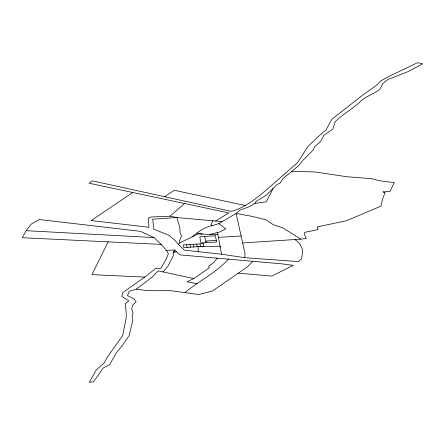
<?xml version="1.0" encoding="UTF-8"?>
<svg xmlns="http://www.w3.org/2000/svg" width="445" height="445" viewBox="0 0 445 445"><rect width="100%" height="100%" fill="white"/><g stroke="black" fill="none" stroke-linecap="round" stroke-linejoin="round"><path stroke-width="0.67" d="M294.957 239.538L299.663 243.487L302.683 249.906L301.71 258.701L298.678 261.604L244.845 257.705L244.972 253.316L236.095 213.489L239.989 210.079L248.51 207.025L254.902 203.404L266.316 201.78L273.074 188.48M212.888 220.787L210.98 224.736L212.321 225.604L218.829 223.624L236.095 213.489L252.326 216.404L265.826 219.758L273.592 224.881L282.703 227.796L300.809 239.154L306.271 238.464L304.308 234.076L304.775 232.385L318.103 229.531L317.218 226.9L346.371 220.77L381.076 206.113L382.144 200.311L385.053 192.429L382.884 191.956L389.965 191.433L394.248 182.572L379.401 180.792L371.959 178.701L347.211 176.776L314.926 171.97L291.803 171.342M108.141 241.846L91.926 274.648L144.753 277.074L156.145 268.174L160.634 268.608L166.374 258.851L168.344 253.678L166.452 250.396L161.196 244.4L153.931 237.563L140.531 231.35L39.243 219.53L31.334 224.058L26.505 230.098L22.25 237.708L161.196 244.4M254.902 203.404L256.136 201.335L266.355 195.105L277.063 184.547L279.766 183.357L283.248 178.378L298.573 165.768L302.7 160.478L313.213 150.037L314.676 146.655L320.762 141.349L323.893 135.28L332.877 129.083L335.146 121.874C342.639 113.781 353.041 109.147 360.695 101.082C366.552 96.12 373.856 93.884 379.947 89.323L382.528 83.832L388.174 79.382L407.609 71.823L422.75 63.841L417.516 62.712L389.347 76.234L381.126 80.734L376.253 85.468L362.48 95.286L331.714 119.366L326.113 129.795L318.659 136.198L307.884 146.527L297.566 162.614L268.741 187.84C257.633 197.408 245.857 207.326 231.467 211.392L92.354 180.842L89.033 183.223L228.852 212.91L215.536 221.026M244.845 257.705L221.549 254.217L184.236 250.151L178.523 244.361L179.902 242.731L198.581 233.881L217.939 234.793M217.299 258.15L213.416 262.739L208.527 266.416L209.334 267.829L193.842 278.57L186.961 281.774L196.963 283.765M136.376 289.161L152.151 277.113L158.097 270.855L162.937 271.917L167.882 266.333L173.394 255.469L173.111 252.871L174.779 250.162L177.978 253.344L180.642 254.957L281.791 263.857L293.227 265.342L271.823 276.106L238.359 273.147L212.337 291.063L198.887 294.529L168.071 290.324L159.877 290.735L147.712 290.646L136.376 289.161L129.367 291.269L127.459 295.586L133.995 298.84L136.109 301.86L132.51 305.298L131.714 308.969L133.088 313.419L132.004 315.488L132.821 320.066L129.2 335.486L122.169 345.754L116.39 352.724L109.592 364.728L103.296 367.915L93.5 381.888L89.289 382.288L96.287 369.906L104.13 362.986L107.084 357.535L122.698 335.48L126.241 317.58L126.196 312.451L125.251 303.629L128.872 300.915L121.858 296.376L122.803 292.593L144.753 277.074M252.743 261.426L247.476 266.794L238.359 273.147M228.452 259.123C216.086 272.702 199.254 280.929 185.042 292.398M132.805 192.44L91.208 220.542L148.958 227.267L148.174 218.206L151.294 216.976L170.007 216.203L184.742 203.376M192.107 236.946C198.064 231.895 204.433 227.056 212.321 225.604M164.661 196.718L174.295 190.282L245.39 205.518M176.287 251.659L173.111 252.871L174.902 249.968L166.452 250.396M209.606 234.398L219.279 232.145L225.815 228.864L218.829 223.624M242.703 242.964L300.809 239.154M216.281 240.361L206.252 241.001L206.552 242.597M218.423 237.369L241.173 235.995M26.177 230.688L153.931 237.563M221.899 221.599L176.804 217.538L170.007 216.203M197.007 233.147L202.481 234.064M162.937 271.917L193.842 278.57M178.523 244.361L174.968 240.406L169.144 235.416L153.82 229.142L152.685 219.174L176.804 217.538L179.808 227.339L180.053 232.59L181.571 235.922L179.43 240.867L179.902 242.731M217.533 232.602L221.549 254.217M204.722 236.451L205.885 242.642M200.028 243.871L200.528 246.53M196.684 244.083L197.185 246.747M193.341 244.294L193.842 246.958M189.998 244.505L190.499 247.17M186.661 244.722L187.156 247.381M220.247 247.12L220.08 246.191L198.103 246.686L198.236 251.681M215.419 235.772L199.794 236.768L200.956 242.953L216.582 241.958L215.419 235.772M203.371 243.654L183.318 244.934L183.813 247.598L203.866 246.319L203.371 243.654"/></g></svg>
